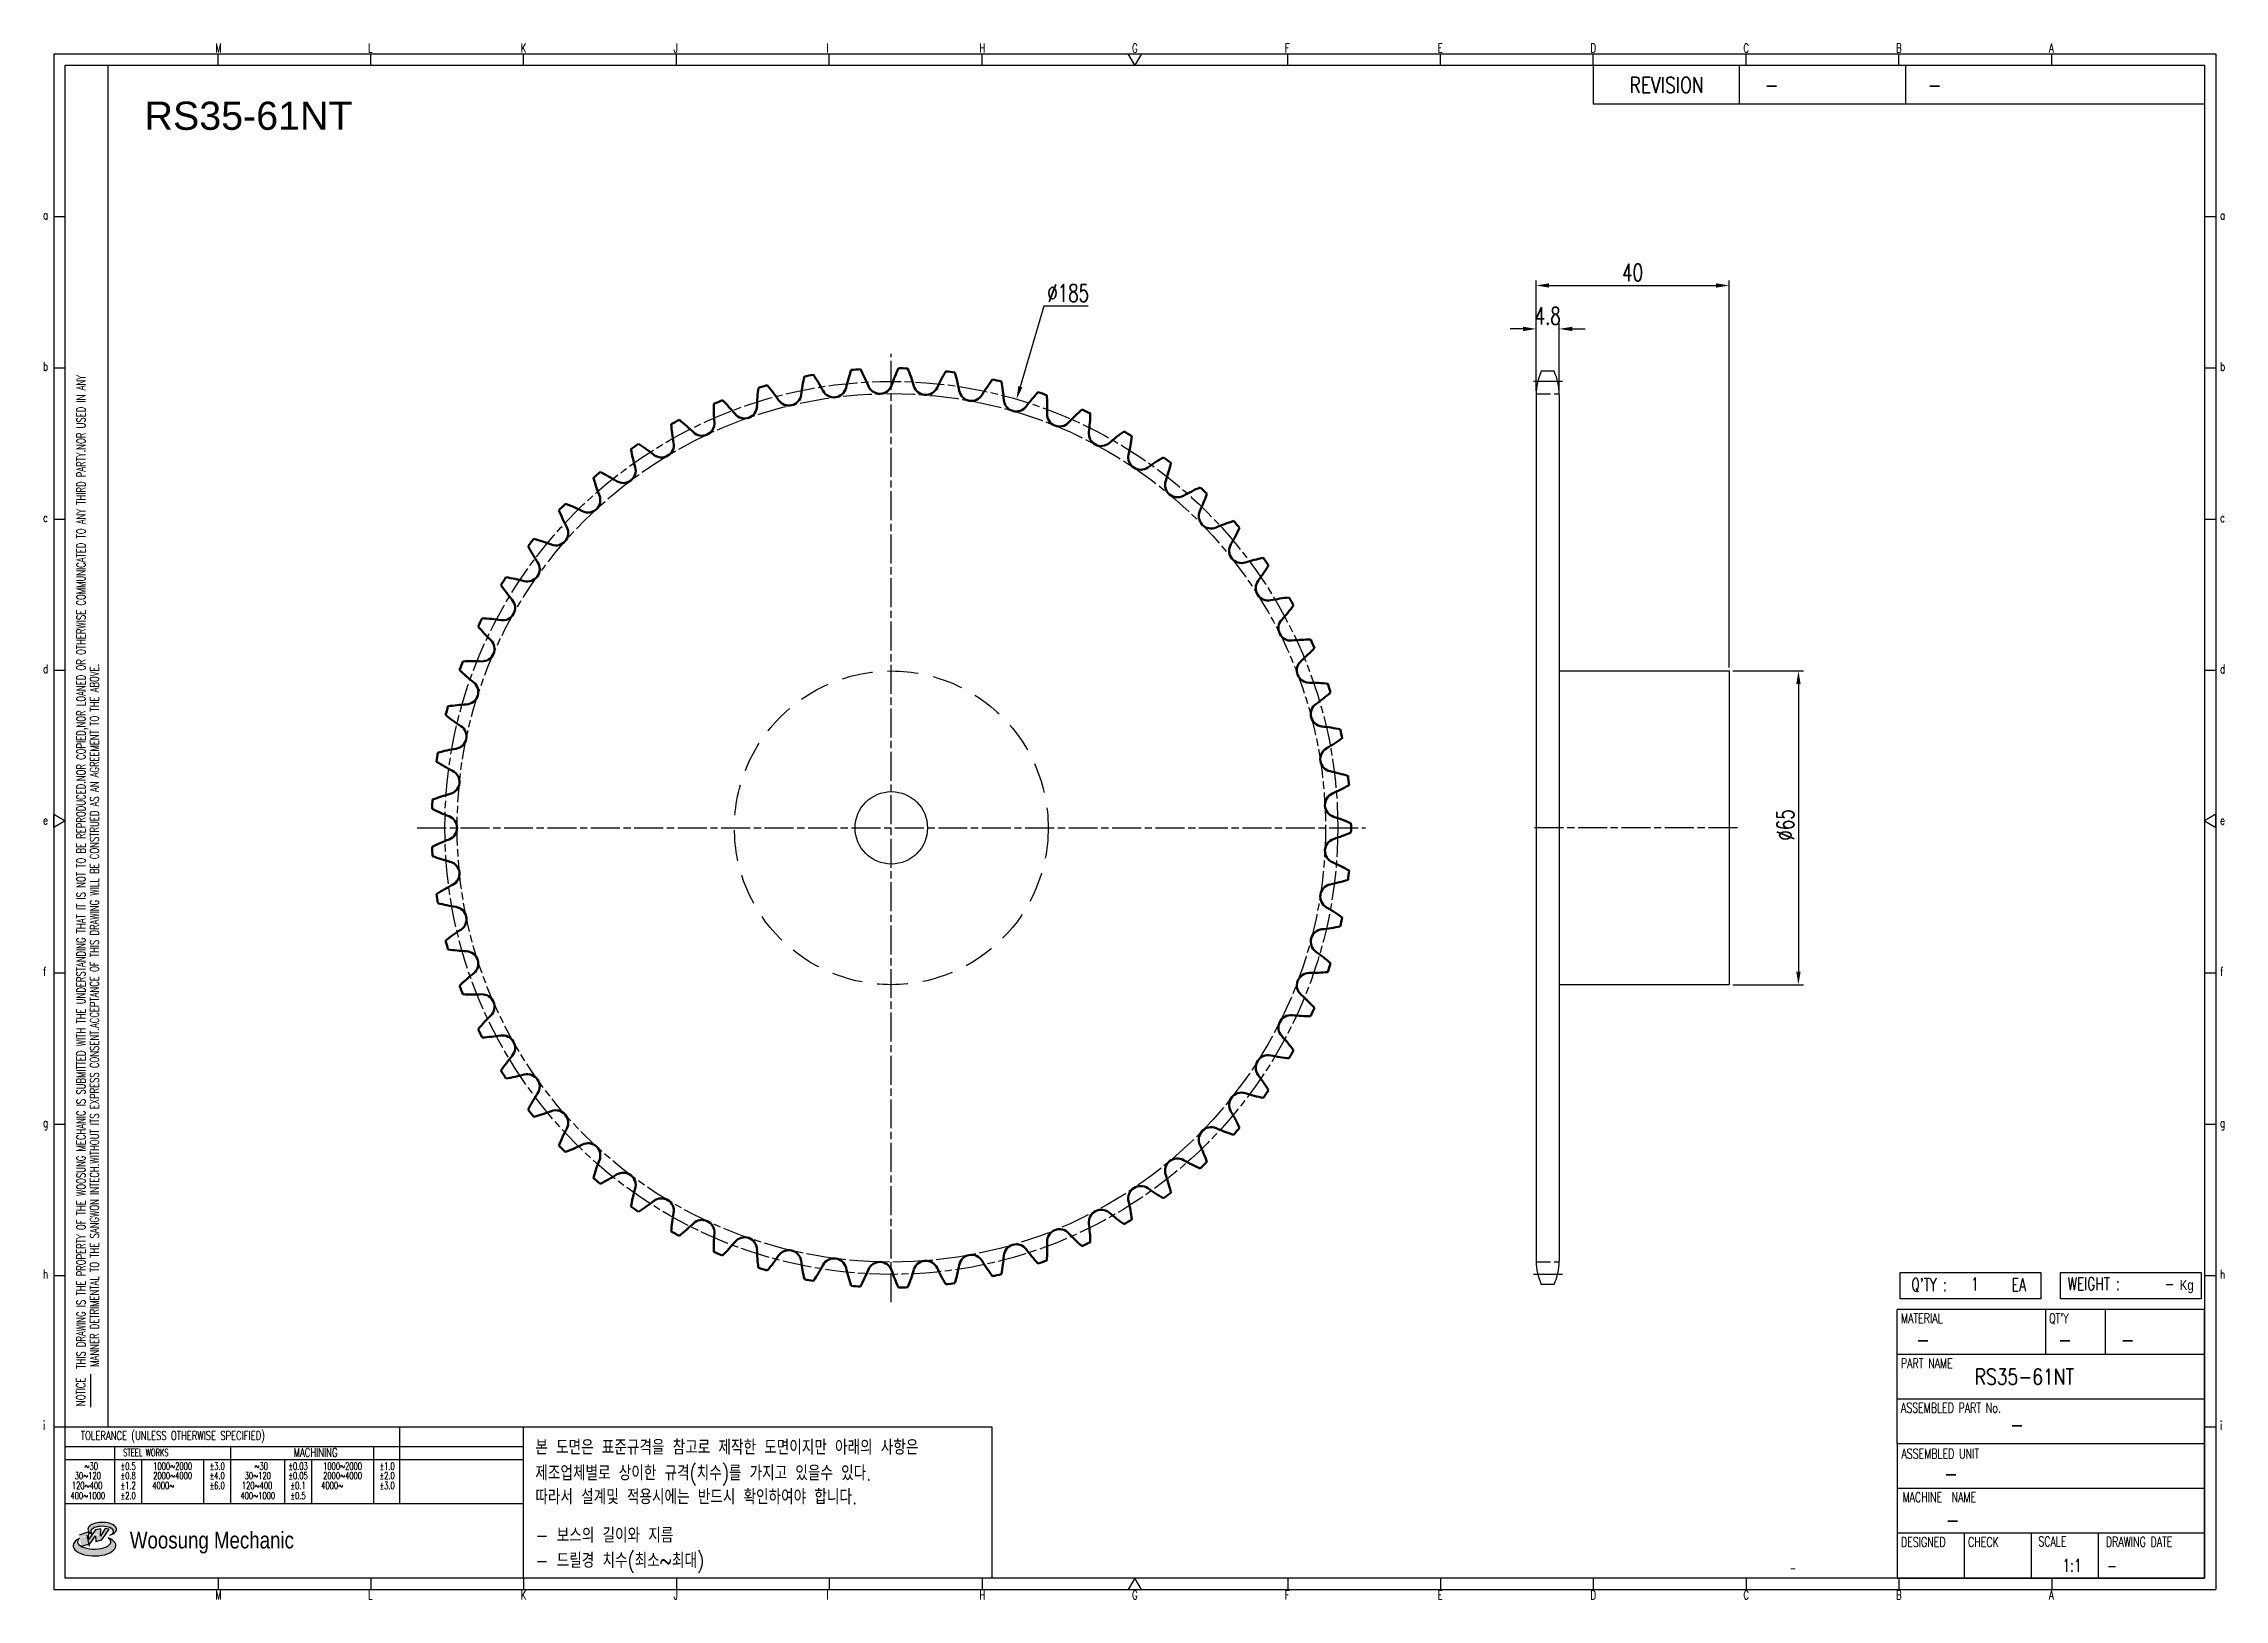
# Model space of a CAD drawing. Header units: millimetres. Extents: x -44812 to -44360, y 1096 to 1418.
import ezdxf
from ezdxf.enums import TextEntityAlignment as Align

# ---------------------------------------------------------------- set-up
doc = ezdxf.new("R2010")
doc.units = ezdxf.units.MM
for name, pattern in [('AM_ISO02W050', [7.5, 6, -1.5]), ('AM_ISO02W050x2', [3.75, 3, -0.75]), ('AM_ISO08W050', [18, 12, -1.5, 3, -1.5]), ('AM_ISO08W050x2', [9, 6, -0.75, 1.5, -0.75]), ('HIDDEN', [9.525, 6.35, -3.175])]:
    doc.linetypes.add(name, pattern=pattern)
for name, color, linetype, lineweight in [('AM_0N', 7, 'Continuous', 50), ('AM_3N', 6, 'AM_ISO02W050', 25), ('AM_7', 4, 'AM_ISO08W050', 25), ('AM_7N', 4, 'AM_ISO08W050', 25)]:
    doc.layers.add(name, color=color, linetype=linetype, lineweight=lineweight)
for name, color, linetype in [('HL', 2, 'HIDDEN'), ('S-DIM', 7, 'Continuous'), ('TITLE', 7, 'Continuous'), ('도면레이아웃', 7, 'Continuous')]:
    doc.layers.add(name, color=color, linetype=linetype)
doc.styles.add('HAN', font='ROMANS.shx', dxfattribs={"width": 0.7, "bigfont": 'whgtxt.shx'})
doc.styles.add('HKD_ST2', font='romans.shx', dxfattribs={"width": 0.7, "height": 4, "bigfont": '@extfont2.shx'})
doc.styles.add('HSG', font='SIMPLEX.shx', dxfattribs={"width": 0.7, "bigfont": 'HSG.shx'})
doc.styles.add('ROMANS', font='romans.shx', dxfattribs={"width": 0.7, "bigfont": 'whgtxt.shx'})
doc.styles.add('SLDTEXTSTYLE4', font='arial.ttf', dxfattribs={"width": 0.8})
doc.styles.get("Standard").update_dxf_attribs({"font": 'arial.ttf'})
doc.dimstyles.new('APP6', dxfattribs={"dimscale": 1.5, "dimtxt": 2.4, "dimasz": 1.8, "dimexe": 0.7, "dimexo": 0.5, "dimgap": 0.6, "dimtad": 1, "dimtoh": 1, "dimdec": 1, "dimrnd": 0.01, "dimzin": 9, "dimdsep": 46, "dimtxsty": 'HSG', "dimcen": 0, "dimclrd": 1, "dimclre": 1, "dimclrt": 256, "dimazin": 2, "dimtp": 1, "dimtm": 1, "dimtfac": 0.5, "dimtdec": 1, "dimtofl": 0, "dimtmove": 0, "dimatfit": 3, "dimfxl": 0, "dimtvp": 1, "dimtolj": 2, "dimlwd": -1, "dimlwe": -1, "dimarcsym": 0})

# ---------------------------------------------------------------- blocks, each defined once
blk = doc.blocks.new('SUYWSHJH')
at = {"layer": '도면레이아웃'}
h = blk.add_hatch(color=10, dxfattribs=at)
h.paths.add_polyline_path([(1.544, 35.177), (1.554, 34.966), (1.779, 35.034), (2.054, 35.422), (1.908, 35.446), (1.728, 35.167), (1.741, 35.439), (1.547, 35.405), (1.292, 35.041), (1.295, 35.33), (0.943, 35.208), (1.03, 34.8), (1.336, 34.885)])
edge = h.paths.add_edge_path()
edge.add_ellipse((1.795, 35.421), major_axis=(-0.53, 0), ratio=0.487785, start_angle=122.36065, end_angle=403.39574)
edge.add_line((1.411, 35.244), (1.419, 35.261))
edge.add_ellipse((1.798, 35.344), major_axis=(-0.423, 0), ratio=0.444396, start_angle=131.58977, end_angle=386.19408, ccw=False)
edge = h.paths.add_edge_path()
edge.add_ellipse((1.512, 34.815), major_axis=(-0.793, 0), ratio=0.480113, start_angle=314.67633, end_angle=590.85213)
edge.add_ellipse((1.501, 34.958), major_axis=(-0.62, 0), ratio=0.43311, start_angle=331.7024, end_angle=574.42495, ccw=False)
for p, q in [((0, 90.118), (80.15, 90.118)), ((0, 90.118), (0, 33.191)), ((6.089, 89.693), (6.089, 90.118)), ((11.753, 89.693), (11.753, 90.118)), ((17.418, 89.693), (17.418, 90.118)), ((23.082, 89.693), (23.082, 90.118)), ((28.746, 89.693), (28.746, 90.118)), ((34.411, 89.693), (34.411, 90.118)), ((45.739, 89.693), (45.739, 90.118)), ((51.404, 89.693), (51.404, 90.118)), ((57.068, 89.693), (57.068, 90.118)), ((62.732, 89.693), (62.732, 90.118)), ((68.397, 89.693), (68.397, 90.118)), ((74.061, 89.693), (74.061, 90.118)), ((80.15, 90.118), (80.15, 33.191)), ((0, 84.085), (0.425, 84.085)), ((79.725, 84.085), (80.15, 84.085)), ((0, 78.478), (0.425, 78.478)), ((79.725, 78.478), (80.15, 78.478)), ((0, 72.87), (0.425, 72.87)), ((79.725, 72.87), (80.15, 72.87)), ((0, 67.262), (0.425, 67.262)), ((79.725, 67.262), (80.15, 67.262)), ((0, 56.047), (0.425, 56.047)), ((79.725, 56.047), (80.15, 56.047)), ((0, 50.439), (0.425, 50.439)), ((79.725, 50.439), (80.15, 50.439)), ((0, 44.832), (0.425, 44.832)), ((79.725, 44.832), (80.15, 44.832)), ((1.377, 39.947), (1.377, 41.174)), ((0, 39.224), (0.425, 39.224)), ((79.725, 39.224), (80.15, 39.224)), ((0, 33.191), (80.15, 33.191)), ((6.089, 33.616), (6.089, 33.191)), ((11.753, 33.616), (11.753, 33.191)), ((17.418, 33.616), (17.418, 33.191)), ((23.082, 33.616), (23.082, 33.191)), ((28.746, 33.616), (28.746, 33.191)), ((34.411, 33.616), (34.411, 33.191)), ((45.739, 33.616), (45.739, 33.191)), ((51.404, 33.616), (51.404, 33.191)), ((57.068, 33.616), (57.068, 33.191)), ((62.732, 33.616), (62.732, 33.191)), ((68.397, 33.616), (68.397, 33.191)), ((74.061, 33.616), (74.061, 33.191))]:
    blk.add_line(p, q)
at = {"color": 2}
for p, q in [((2.017, 39.224), (2.017, 89.693)), ((0.425, 39.224), (17.418, 39.224)), ((12.816, 39.224), (12.816, 36.382)), ((17.418, 33.616), (17.418, 39.224)), ((0.425, 38.487), (17.418, 38.487)), ((0.425, 38.012), (17.418, 38.012)), ((2.257, 38.487), (2.257, 36.382)), ((3.257, 38.012), (3.257, 36.382)), ((5.557, 38.012), (5.557, 36.382)), ((6.557, 38.5), (6.557, 36.382)), ((8.557, 38.012), (8.557, 36.382)), ((9.557, 38.026), (9.557, 36.382)), ((11.857, 38.487), (11.857, 36.382)), ((0.425, 36.382), (17.418, 36.382))]:
    blk.add_line(p, q, dxfattribs=at)
at = {"color": 6, "ltscale": 0.5}
for p, q in [((57.068, 89.693), (57.068, 88.246)), ((62.47, 89.693), (62.47, 88.246)), ((68.635, 89.693), (68.635, 88.246)), ((79.725, 88.246), (57.068, 88.246)), ((68.336, 38.59), (68.336, 43.563)), ((79.725, 43.563), (68.336, 43.563)), ((73.827, 43.563), (73.827, 41.905)), ((76.037, 43.563), (76.037, 41.905)), ((79.725, 38.59), (79.725, 43.563)), ((79.725, 41.905), (68.336, 41.905)), ((79.725, 40.248), (68.336, 40.248)), ((68.336, 38.59), (68.336, 33.616)), ((79.725, 38.59), (68.336, 38.59)), ((79.725, 33.616), (79.725, 38.59)), ((79.725, 36.932), (68.336, 36.932)), ((79.725, 35.274), (68.336, 35.274)), ((70.822, 33.616), (70.822, 35.274)), ((73.309, 33.616), (73.309, 35.274)), ((75.796, 33.616), (75.796, 35.274)), ((68.336, 33.616), (79.725, 33.616))]:
    blk.add_line(p, q, dxfattribs=at)
for points in [[(40.075, 89.693), (39.83, 90.118), (40.32, 90.118)], [(0.425, 89.693), (79.725, 89.693), (79.725, 33.616), (0.425, 33.616)], [(0.425, 61.679), (0, 61.433), (0, 61.924)], [(79.725, 61.679), (80.15, 61.433), (80.15, 61.924)], [(40.075, 33.616), (39.83, 33.191), (40.32, 33.191)]]:
    blk.add_lwpolyline(points, close=True)
at = {"layer": 'TITLE', "color": 20}
for p, q in [((68.449, 43.961), (68.449, 44.936)), ((68.449, 44.936), (73.654, 44.936)), ((73.654, 44.936), (73.654, 43.961)), ((74.39, 43.961), (74.39, 44.936)), ((74.39, 44.936), (79.595, 44.936)), ((79.595, 44.936), (79.595, 43.961)), ((73.654, 43.961), (68.449, 43.961)), ((79.595, 43.961), (74.39, 43.961))]:
    blk.add_line(p, q, dxfattribs=at)
at = {"layer": '도면레이아웃'}
for p, q in [((1.295, 35.33), (0.943, 35.208)), ((1.03, 34.8), (1.336, 34.885)), ((1.224, 35.208), (1.311, 34.8)), ((1.224, 35.208), (1.224, 35.208)), ((1.547, 35.405), (1.292, 35.041)), ((1.292, 35.041), (1.295, 35.33)), ((1.336, 34.885), (1.544, 35.177)), ((1.419, 35.261), (1.411, 35.244)), ((1.544, 35.177), (1.554, 34.966)), ((1.741, 35.439), (1.547, 35.405)), ((1.554, 34.966), (1.779, 35.034)), ((1.908, 35.446), (1.728, 35.167)), ((1.728, 35.167), (1.741, 35.439)), ((1.779, 35.034), (2.054, 35.422)), ((2.054, 35.422), (1.908, 35.446))]:
    blk.add_line(p, q, dxfattribs=at)
for centre, major_axis, ratio, start_param, end_param in [((1.795, 35.421), (-0.53, 0), 0.487785, 2.135596, 7.040584), ((1.512, 34.815), (-0.793, 0), 0.480113, 5.492138, 10.312315), ((1.501, 34.958), (-0.62, 0), 0.43311, 5.789299, 10.025607), ((1.798, 35.344), (-0.423, 0), 0.444396, 2.296675, 6.740358)]:
    blk.add_ellipse(centre, major_axis=major_axis, ratio=ratio, start_param=start_param, end_param=end_param, dxfattribs=at)
at = {"color": 4, "style": 'HKD_ST2', "width": 0.7}
for s, p in [('M', (5.988, 90.164)), ('L', (11.652, 90.164)), ('K', (17.316, 90.164)), ('J', (22.981, 90.164)), ('I', (28.645, 90.164)), ('H', (34.309, 90.164)), ('G', (39.974, 90.164)), ('F', (45.638, 90.164)), ('E', (51.302, 90.164)), ('D', (56.967, 90.164)), ('C', (62.631, 90.164)), ('B', (68.295, 90.164)), ('A', (73.96, 90.164)), ('a', (-0.395, 83.976)), ('a', (80.305, 83.97)), ('b', (-0.395, 78.368)), ('b', (80.305, 78.362)), ('c', (-0.395, 72.76)), ('c', (80.305, 72.754)), ('d', (-0.395, 67.153)), ('d', (80.305, 67.147)), ('e', (-0.395, 61.545)), ('e', (80.305, 61.539)), ('f', (-0.395, 55.937)), ('f', (80.305, 55.931)), ('g', (-0.395, 50.33)), ('g', (80.305, 50.324)), ('h', (-0.395, 44.722)), ('h', (80.305, 44.716)), ('i', (-0.395, 39.114)), ('i', (80.305, 39.108)), ('M', (5.988, 32.824)), ('L', (11.652, 32.824)), ('K', (17.316, 32.824)), ('J', (22.981, 32.824)), ('I', (28.645, 32.824)), ('H', (34.309, 32.824)), ('G', (39.974, 32.824)), ('F', (45.638, 32.824)), ('E', (51.302, 32.824)), ('D', (56.967, 32.824)), ('C', (62.631, 32.824)), ('B', (68.295, 32.824)), ('A', (73.96, 32.824))]:
    blk.add_text(s, height=0.326, dxfattribs=at).set_placement(p)
for s, height, style, width, p in [('REVISION', 0.5806, 'HAN', 0.8, (58.415, 88.664)), ('-', 0.581, 'HAN', 0.8, (63.426, 88.664)), ('-', 0.581, 'HAN', 0.8, (69.468, 88.664)), ("Q'TY : ", 0.4746, 'HKD_ST2', 0.7, (68.857, 44.253)), ('1', 0.475, 'HKD_ST2', 0.7, (71.071, 44.275)), ('EA', 0.4746, 'HKD_ST2', 0.7, (72.578, 44.253)), ('WEIGHT : ', 0.4746, 'HKD_ST2', 0.7, (74.65, 44.286)), ('-', 0.581, 'HAN', 0.8, (69.029, 42.157)), ('-', 0.581, 'HAN', 0.8, (74.289, 42.157)), ('-', 0.581, 'HAN', 0.8, (76.623, 42.157)), ('-', 0.581, 'HAN', 0.8, (72.515, 39.013)), ('-', 0.581, 'HAN', 0.8, (70.067, 37.189)), ('-', 0.581, 'HAN', 0.8, (70.126, 35.48)), ('1:1', 0.4746, 'HKD_ST2', 0.7, (74.458, 33.848)), ('-', 0.475, 'HKD_ST2', 0.7, (76.112, 33.837))]:
    blk.add_text(s, height=height, dxfattribs=dict(style=style, width=width)).set_placement(p)
at = {"color": 1, "style": 'HKD_ST2', "width": 0.7}
for s, p in [(' THIS DRAWING IS THE PROPERTY OF THE WOOSUNG MECHANIC IS SUBMITTED WITH THE UNDERSTANDING THAT IT IS NOT TO BE REPRODUCED.NOR COPIED,NOR LOANED OR OTHERWISE COMMUNICATED TO ANY THIRD PARTY.NOR USED IN ANY', (1.173, 41.217)), ('MANNER DETRIMENTAL TO THE SANGWON INTECH.WITHOUT ITS EXPRESS CONSENT.ACCEPTANCE OF THIS DRAWING WILL BE CONSTRUED AS AN AGREEMENT TO THE ABOVE.', (1.672, 41.447))]:
    blk.add_text(s, height=0.326266, rotation=90, dxfattribs=at).set_placement(p)
at = {"style": 'HKD_ST2', "width": 0.7}
blk.add_text('-', height=0.475, dxfattribs=at).set_placement((78.613, 44.286), align=Align.RIGHT)
at = {"color": 4, "style": 'HKD_ST2', "width": 0.7}
for s, height, p in [('MATERIAL', 0.3651, (68.474, 43.425)), ("QT'Y", 0.3651, (73.965, 43.425)), ('PART NAME', 0.3651, (68.474, 41.756)), ('ASSEMBLED PART No.', 0.36511, (68.474, 40.109)), ('ASSEMBLED UNIT', 0.36511, (68.49, 38.408)), ('MACHINE  NAME', 0.36511, (68.532, 36.794)), ('DESIGNED', 0.3651, (68.474, 35.136)), ('CHECK', 0.3651, (70.961, 35.136)), ('SCALE', 0.3651, (73.566, 35.153)), ('DRAWING DATE', 0.36511, (76.071, 35.141))]:
    blk.add_text(s, height=height, dxfattribs=at).set_placement(p, align=Align.TOP_LEFT)
at = {"style": 'HKD_ST2', "width": 0.7}
blk.add_text('NOTICE', height=0.3263, rotation=90, dxfattribs=at).set_placement((1.163, 39.988))
for s, height, style, width, p in [('TOLERANCE (UNLESS OTHERWISE SPECIFIED)', 0.32627, 'HKD_ST2', 0.7, (4.417, 38.896)), ('-', 0.326, 'ROMANS', 0.65, (64.469, 33.975))]:
    blk.add_text(s, height=height, dxfattribs=dict(style=style, width=width)).set_placement(p, align=Align.MIDDLE_CENTER)
at = {"color": 4, "style": 'HKD_ST2', "width": 0.7}
for s, height, p in [('STEEL WORKS', 0.26101, (3.416, 38.268)), ('MACHINING', 0.3263, (9.707, 38.27)), ('%%P0.5', 0.261, (2.757, 37.762)), ('%%P0.8', 0.261, (2.757, 37.411)), ('%%P3.0', 0.261, (6.057, 37.762)), ('%%P4.0', 0.261, (6.057, 37.411)), ('%%P0.03', 0.261, (9.057, 37.762)), ('%%P0.05', 0.261, (9.057, 37.411)), ('%%P1.0', 0.261, (12.357, 37.762)), ('%%P2.0', 0.261, (12.357, 37.411)), ('%%P1.2', 0.261, (2.757, 37.045)), ('%%P2.0', 0.261, (2.757, 36.67)), ('%%P6.0', 0.261, (6.057, 37.045)), ('%%P0.1', 0.261, (9.057, 37.045)), ('%%P0.5', 0.261, (9.057, 36.67)), ('%%P3.0', 0.261, (12.357, 37.045))]:
    blk.add_text(s, height=height, dxfattribs=at).set_placement(p, align=Align.MIDDLE)
for s, height, p in [('30%%126120', 0.261, (1.263, 37.411)), ('%%12630', 0.261, (1.389, 37.762)), ('2000%%1264000', 0.26101, (4.407, 37.411)), ('1000%%1262000', 0.26101, (4.407, 37.762)), ('30%%126120', 0.261, (7.563, 37.411)), ('%%12630', 0.261, (7.689, 37.762)), ('2000%%1264000', 0.26101, (10.707, 37.411)), ('1000%%1262000', 0.26101, (10.707, 37.762)), ('400%%1261000', 0.26101, (1.263, 36.67)), ('120%%126400', 0.26101, (1.237, 37.045)), ('4000%%126', 0.261, (4.061, 37.045)), ('400%%1261000', 0.26101, (7.563, 36.67)), ('120%%126400', 0.26101, (7.537, 37.045)), ('4000%%126', 0.261, (10.321, 37.045))]:
    blk.add_text(s, height=height, dxfattribs=at).set_placement(p, align=Align.MIDDLE_CENTER)
at = {"color": 1, "style": 'SLDTEXTSTYLE4', "width": 0.8}
blk.add_text('Woosung Mechanic', height=0.61957, dxfattribs=at).set_placement((2.822, 34.711))
at = {"layer": 'TITLE', "width": 0.8}
blk.add_text('Kg', height=0.3789, dxfattribs=at).set_placement((78.807, 44.286))
blk = doc.blocks.new('*D716')
at = {"layer": 'Defpoints', "color": 0, "transparency": 16777216}
for p in [(-44498.07, 1358.74), (-44502.87, 1345.15), (-44498.07, 1345.15)]:
    blk.add_point(p, dxfattribs=at)
at = {"layer": 'S-DIM', "color": 1, "transparency": 16777216}
for p, q in [((-44505.57, 1358.74), (-44508.27, 1358.74)), ((-44502.87, 1345.9), (-44502.87, 1359.79)), ((-44498.07, 1345.9), (-44498.07, 1359.79)), ((-44495.37, 1358.74), (-44492.67, 1358.74))]:
    blk.add_line(p, q, dxfattribs=at)
for points in [[(-44505.57, 1359.19), (-44505.57, 1358.29), (-44502.87, 1358.74)], [(-44495.37, 1359.19), (-44495.37, 1358.29), (-44498.07, 1358.74)]]:
    blk.add_solid(points, dxfattribs=at)
at = {"layer": 'S-DIM', "transparency": 16777216, "insert": (-44500.47, 1361.44), "char_height": 3.6, "attachment_point": 5, "style": 'HSG'}
blk.add_mtext('\\A2;4.8', dxfattribs=at)
blk = doc.blocks.new('*D717')
at = {"layer": 'Defpoints', "color": 0, "transparency": 16777216}
for p in [(-44462.87, 1367.74), (-44502.87, 1345.15), (-44462.87, 1287.86)]:
    blk.add_point(p, dxfattribs=at)
at = {"layer": 'S-DIM', "color": 1, "transparency": 16777216}
for p, q in [((-44502.87, 1345.9), (-44502.87, 1368.79)), ((-44500.17, 1367.74), (-44465.57, 1367.74)), ((-44462.87, 1288.61), (-44462.87, 1368.79))]:
    blk.add_line(p, q, dxfattribs=at)
for points in [[(-44500.17, 1368.19), (-44500.17, 1367.29), (-44502.87, 1367.74)], [(-44465.57, 1368.19), (-44465.57, 1367.29), (-44462.87, 1367.74)]]:
    blk.add_solid(points, dxfattribs=at)
at = {"layer": 'S-DIM', "transparency": 16777216, "insert": (-44482.87, 1370.44), "char_height": 3.6, "attachment_point": 5, "style": 'HSG'}
blk.add_mtext('\\A2;40', dxfattribs=at)
blk = doc.blocks.new('*D718')
at = {"layer": 'Defpoints', "color": 0, "transparency": 16777216}
for p in [(-44462.87, 1287.86), (-44462.87, 1222.86), (-44448.51, 1222.86)]:
    blk.add_point(p, dxfattribs=at)
at = {"layer": 'S-DIM', "color": 1, "transparency": 16777216}
for p, q in [((-44462.12, 1287.86), (-44447.46, 1287.86)), ((-44448.51, 1285.16), (-44448.51, 1225.56)), ((-44462.12, 1222.86), (-44447.46, 1222.86))]:
    blk.add_line(p, q, dxfattribs=at)
for points in [[(-44448.96, 1285.16), (-44448.06, 1285.16), (-44448.51, 1287.86)], [(-44448.96, 1225.56), (-44448.06, 1225.56), (-44448.51, 1222.86)]]:
    blk.add_solid(points, dxfattribs=at)
at = {"layer": 'S-DIM', "transparency": 16777216, "insert": (-44451.21, 1255.96), "char_height": 3.6, "attachment_point": 5, "rotation": 90, "style": 'HSG'}
blk.add_mtext('\\A2;%%c65', dxfattribs=at)
blk = doc.blocks.new('*D719')
at = {"layer": 'Defpoints', "color": 0, "transparency": 16777216}
for p in [(-44610.51, 1344.16), (-44662.43, 1166.56)]:
    blk.add_point(p, dxfattribs=at)
at = {"layer": 'S-DIM', "color": 1, "transparency": 16777216}
for p, q in [((-44604.86, 1363.46), (-44609.75, 1346.75)), ((-44595.68, 1363.46), (-44604.86, 1363.46))]:
    blk.add_line(p, q, dxfattribs=at)
blk.add_solid([(-44610.18, 1346.87), (-44609.32, 1346.62), (-44610.51, 1344.16)], dxfattribs=at)
at = {"layer": 'S-DIM', "transparency": 16777216, "insert": (-44599.82, 1366.16), "char_height": 3.6, "attachment_point": 5, "style": 'HSG'}
blk.add_mtext('\\A2;∅185', dxfattribs=at)

msp = doc.modelspace()

# ---------------------------------------------------------------- linework, layer by layer
for p, q in [((-44499.14, 1349.95), (-44501.8, 1349.95)), ((-44502.87, 1345.15), (-44502.87, 1165.57)), ((-44498.07, 1345.15), (-44498.07, 1165.57)), ((-44499.14, 1160.77), (-44501.8, 1160.77))]:
    msp.add_line(p, q)
msp.add_lwpolyline([(-44498.07, 1287.86), (-44462.87, 1287.86), (-44462.87, 1222.86), (-44498.07, 1222.86)])
at = {"color": 4}
msp.add_lwpolyline([(-44712.66, 1131.28), (-44615.62, 1131.28), (-44615.62, 1099.93), (-44712.66, 1099.93)], close=True, dxfattribs=at)
msp.add_circle((-44636.47, 1255.36), 7.5)
for centre, start, end in [((-44491.57, 1345.15), 154.8633, 180), ((-44509.37, 1345.15), 0, 25.1367), ((-44491.57, 1165.57), 180, 205.1367), ((-44509.37, 1165.57), 334.8633, 0)]:
    msp.add_arc(centre, 11.3, start, end)
at = {"layer": 'AM_0N'}
for centre, radius, start, end in [((-44636.47, 1255.36), 95.25, 105.6527, 106.8064), ((-44691.68, 1322.5), 38.4, 34.0164, 39.7765), ((-44617.1, 1340.11), 38.4, 166.7809, 172.541), ((-44636.47, 1255.36), 95.25, 99.751, 100.9047), ((-44684.49, 1327.83), 38.4, 28.1148, 33.8749), ((-44608.49, 1337.66), 38.4, 160.8792, 166.6393), ((-44636.47, 1255.36), 95.25, 93.8494, 95.0031), ((-44676.78, 1332.38), 38.4, 22.2131, 27.9732), ((-44638.85, 1347.87), 2.57, 202.2131, 340.7377), ((-44600.17, 1334.35), 38.4, 154.9776, 160.7377), ((-44636.47, 1255.36), 95.25, 87.9477, 89.1014), ((-44668.65, 1336.12), 38.4, 16.3115, 22.0716), ((-44629.33, 1347.62), 2.57, 196.3115, 334.8361), ((-44592.24, 1330.2), 38.4, 149.0759, 154.8361), ((-44636.47, 1255.36), 95.25, 82.0461, 83.1998), ((-44660.17, 1339), 38.4, 10.4098, 16.17), ((-44584.78, 1325.26), 38.4, 143.1743, 148.9344), ((-44636.47, 1255.36), 95.25, 76.1445, 77.2982), ((-44651.45, 1340.99), 38.4, 4.5082, 10.2683), ((-44634.84, 1342.28), 38.4, 178.5841, 184.3443), ((-44636.47, 1255.36), 95.25, 111.5543, 112.708), ((-44698.29, 1316.47), 38.4, 39.918, 45.6782), ((-44666.87, 1342.76), 2.57, 219.918, 358.4426), ((-44625.92, 1341.65), 38.4, 172.6825, 178.4426), ((-44657.72, 1345.42), 2.57, 214.0164, 352.541), ((-44648.35, 1347.13), 2.57, 208.1148, 346.6393), ((-44619.88, 1346.4), 2.57, 190.4098, 328.9344), ((-44610.6, 1344.21), 2.57, 184.5082, 323.0328), ((-44577.87, 1319.57), 38.4, 137.2727, 143.0328), ((-44636.47, 1255.36), 95.25, 70.2428, 71.3965), ((-44642.56, 1342.08), 38.4, 358.6066, 4.3667), ((-44636.47, 1255.36), 95.25, 117.4559, 118.6096), ((-44643.79, 1341.98), 38.4, 184.4858, 190.2459), ((-44704.25, 1309.79), 38.4, 45.8197, 51.5798), ((-44675.7, 1339.17), 2.57, 225.8197, 4.3443), ((-44601.61, 1341.08), 2.57, 178.6066, 317.1311), ((-44571.58, 1313.21), 38.4, 131.371, 137.1311), ((-44636.47, 1255.36), 95.25, 64.3412, 65.4949), ((-44633.62, 1342.24), 38.4, 352.7049, 358.4651), ((-44636.47, 1255.36), 95.25, 123.3576, 124.5113), ((-44652.66, 1340.77), 38.4, 190.3874, 196.1475), ((-44709.49, 1302.53), 38.4, 51.7213, 57.4814), ((-44684.11, 1334.69), 2.57, 231.7213, 10.2459), ((-44592.98, 1337.04), 2.57, 172.7049, 311.2295), ((-44565.97, 1306.23), 38.4, 125.4694, 131.2295), ((-44636.47, 1255.36), 95.25, 58.4395, 59.5932), ((-44624.7, 1341.49), 38.4, 346.8033, 352.5634), ((-44636.47, 1255.36), 95.25, 129.2592, 130.4129), ((-44713.95, 1294.77), 38.4, 57.623, 63.3831), ((-44692.01, 1329.38), 2.57, 237.623, 16.1475), ((-44584.81, 1332.14), 2.57, 166.8033, 305.3279), ((-44561.12, 1298.71), 38.4, 119.5677, 125.3279), ((-44636.47, 1255.36), 95.25, 52.5379, 53.6916), ((-44615.9, 1339.82), 38.4, 340.9016, 346.6618), ((-44699.33, 1323.27), 2.57, 243.5246, 22.0492), ((-44661.35, 1338.65), 38.4, 196.289, 202.0492), ((-44577.19, 1326.42), 2.57, 160.9016, 299.4262), ((-44557.06, 1290.73), 38.4, 113.6661, 119.4262), ((-44607.33, 1337.26), 38.4, 335, 340.7601), ((-44636.47, 1255.36), 95.25, 46.6363, 47.79), ((-44636.47, 1255.36), 95.25, 135.1609, 136.3146), ((-44669.79, 1335.65), 38.4, 202.1907, 207.9508), ((-44717.59, 1286.6), 38.4, 63.5246, 69.2847), ((-44570.2, 1319.95), 2.57, 155, 293.5246), ((-44636.47, 1255.36), 95.25, 141.0625, 142.2162), ((-44720.37, 1278.09), 38.4, 69.4262, 75.1864), ((-44705.98, 1316.45), 2.57, 249.4262, 27.9508), ((-44553.84, 1282.38), 38.4, 107.7645, 113.5246), ((-44599.06, 1333.83), 38.4, 329.0984, 334.8585), ((-44636.47, 1255.36), 95.25, 40.7346, 41.8883), ((-44677.87, 1331.8), 38.4, 208.0923, 213.8525), ((-44563.91, 1312.79), 2.57, 149.0984, 287.623), ((-44551.5, 1273.74), 38.4, 101.8628, 107.623), ((-44636.47, 1255.36), 95.25, 34.833, 35.9867), ((-44636.47, 1255.36), 95.25, 146.9641, 148.1178), ((-44722.27, 1269.34), 38.4, 75.3279, 81.088), ((-44711.89, 1308.98), 2.57, 255.3279, 33.8525), ((-44558.39, 1305.02), 2.57, 143.1967, 281.7213), ((-44591.19, 1329.57), 38.4, 323.1967, 328.9569), ((-44717, 1300.94), 2.57, 261.2295, 39.7541), ((-44685.51, 1327.14), 38.4, 213.994, 219.7541), ((-44550.06, 1264.91), 38.4, 95.9612, 101.7213), ((-44583.8, 1324.52), 38.4, 317.2951, 323.0552), ((-44636.47, 1255.36), 95.25, 28.9313, 30.085), ((-44636.47, 1255.36), 95.25, 152.8658, 154.0195), ((-44692.63, 1321.72), 38.4, 219.8956, 225.6557), ((-44723.25, 1260.45), 38.4, 81.2295, 86.9896), ((-44553.69, 1296.73), 2.57, 137.2951, 275.8197), ((-44721.26, 1292.42), 2.57, 267.1311, 45.6557), ((-44549.54, 1255.97), 38.4, 90.0595, 95.8197), ((-44576.97, 1318.74), 38.4, 311.3934, 317.1536), ((-44636.47, 1255.36), 95.25, 23.0297, 24.1834), ((-44636.47, 1255.36), 95.25, 158.7674, 159.9211), ((-44699.15, 1315.59), 38.4, 225.7972, 231.5574), ((-44723.31, 1251.5), 38.4, 87.1311, 92.8913), ((-44549.88, 1288), 2.57, 131.3934, 269.918), ((-44724.62, 1283.5), 2.57, 273.0328, 51.5574), ((-44549.94, 1247.03), 38.4, 84.1579, 89.918), ((-44570.77, 1312.28), 38.4, 305.4918, 311.2519), ((-44636.47, 1255.36), 95.25, 17.1281, 18.2818), ((-44636.47, 1255.36), 95.25, 164.6691, 165.8228), ((-44722.46, 1242.59), 38.4, 93.0328, 98.7929), ((-44546.98, 1278.93), 2.57, 125.4918, 264.0164), ((-44705.01, 1308.83), 38.4, 231.6989, 237.459), ((-44727.05, 1274.29), 2.57, 278.9344, 57.459), ((-44551.25, 1238.18), 38.4, 78.2563, 84.0164), ((-44636.47, 1255.36), 95.25, 11.2264, 12.3801), ((-44636.47, 1255.36), 95.25, 170.5707, 171.7244), ((-44720.69, 1233.81), 38.4, 98.9344, 104.6946), ((-44545.03, 1269.6), 2.57, 119.5902, 258.1148), ((-44565.26, 1305.23), 38.4, 299.5902, 305.3503), ((-44710.15, 1301.49), 38.4, 237.6005, 243.3607), ((-44728.52, 1264.87), 2.57, 284.8361, 63.3607), ((-44553.47, 1229.51), 38.4, 72.3546, 78.1148), ((-44636.47, 1255.36), 95.25, 5.3248, 6.4785), ((-44636.47, 1255.36), 95.25, 176.4723, 177.626), ((-44718.03, 1225.27), 38.4, 104.8361, 110.5962), ((-44544.05, 1260.12), 2.57, 113.6885, 252.2131), ((-44560.51, 1297.64), 38.4, 293.6885, 299.4487), ((-44714.5, 1293.67), 38.4, 243.5022, 249.2623), ((-44729.01, 1255.36), 2.57, 290.7377, 69.2623), ((-44556.57, 1221.11), 38.4, 66.453, 72.2131), ((-44636.47, 1255.36), 95.25, 359.4232, 0.5768), ((-44714.5, 1217.04), 38.4, 110.7377, 116.4978), ((-44544.05, 1250.59), 2.57, 107.7869, 246.3115), ((-44556.57, 1289.61), 38.4, 287.7869, 293.547), ((-44636.47, 1255.36), 95.25, 182.374, 183.5277), ((-44718.03, 1285.45), 38.4, 249.4038, 255.1639), ((-44728.52, 1245.84), 2.57, 296.6393, 75.1639), ((-44560.51, 1213.08), 38.4, 60.5513, 66.3115), ((-44710.15, 1209.22), 38.4, 116.6393, 122.3995), ((-44545.03, 1241.12), 2.57, 101.8852, 240.4098), ((-44553.47, 1281.21), 38.4, 281.8852, 287.6454), ((-44636.47, 1255.36), 95.25, 353.5215, 354.6752), ((-44636.47, 1255.36), 95.25, 188.2756, 189.4293), ((-44720.69, 1276.9), 38.4, 255.3054, 261.0656), ((-44727.05, 1236.43), 2.57, 302.541, 81.0656), ((-44565.26, 1205.49), 38.4, 54.6497, 60.4098), ((-44705.01, 1201.89), 38.4, 122.541, 128.3011), ((-44546.98, 1231.79), 2.57, 95.9836, 234.5082), ((-44551.25, 1272.54), 38.4, 275.9836, 281.7437), ((-44636.47, 1255.36), 95.25, 347.6199, 348.7736), ((-44636.47, 1255.36), 95.25, 194.1772, 195.3309), ((-44722.46, 1268.13), 38.4, 261.2071, 266.9672), ((-44724.62, 1227.22), 2.57, 308.4426, 86.9672), ((-44570.77, 1198.43), 38.4, 48.7481, 54.5082), ((-44699.15, 1195.13), 38.4, 128.4426, 134.2028), ((-44549.88, 1222.72), 2.57, 90.082, 228.6066), ((-44549.94, 1263.69), 38.4, 270.082, 275.8421), ((-44636.47, 1255.36), 95.25, 341.7182, 342.8719), ((-44636.47, 1255.36), 95.25, 200.0789, 201.2326), ((-44723.31, 1259.22), 38.4, 267.1087, 272.8689), ((-44721.26, 1218.3), 2.57, 314.3443, 92.8689), ((-44576.97, 1191.98), 38.4, 42.8464, 48.6066), ((-44692.63, 1189), 38.4, 134.3443, 140.1044), ((-44553.69, 1213.98), 2.57, 84.1803, 222.7049), ((-44549.54, 1254.74), 38.4, 264.1803, 269.9405), ((-44636.47, 1255.36), 95.25, 335.8166, 336.9703), ((-44636.47, 1255.36), 95.25, 205.9805, 207.1342), ((-44723.25, 1250.27), 38.4, 273.0104, 278.7705), ((-44717, 1209.78), 2.57, 320.2459, 98.7705), ((-44583.8, 1186.2), 38.4, 36.9448, 42.7049), ((-44685.51, 1183.58), 38.4, 140.2459, 146.006), ((-44558.39, 1205.69), 2.57, 78.2787, 216.8033), ((-44550.06, 1245.81), 38.4, 258.2787, 264.0388), ((-44636.47, 1255.36), 95.25, 329.915, 331.0687), ((-44636.47, 1255.36), 95.25, 211.8822, 213.0359), ((-44722.27, 1241.37), 38.4, 278.912, 284.6721), ((-44711.89, 1201.74), 2.57, 326.1475, 104.6721), ((-44591.19, 1181.15), 38.4, 31.0431, 36.8033), ((-44677.87, 1178.92), 38.4, 146.1475, 151.9077), ((-44563.91, 1197.93), 2.57, 72.377, 210.9016), ((-44551.5, 1236.98), 38.4, 252.377, 258.1372), ((-44636.47, 1255.36), 95.25, 324.0133, 325.167), ((-44636.47, 1255.36), 95.25, 217.7838, 218.9375), ((-44720.37, 1232.63), 38.4, 284.8136, 290.5738), ((-44705.98, 1194.27), 2.57, 332.0492, 110.5738), ((-44669.79, 1175.07), 38.4, 152.0492, 157.8093), ((-44570.2, 1190.77), 2.57, 66.4754, 205), ((-44553.84, 1228.34), 38.4, 246.4754, 252.2355), ((-44599.06, 1176.89), 38.4, 25.1415, 30.9016), ((-44636.47, 1255.36), 95.25, 318.1117, 319.2654), ((-44636.47, 1255.36), 95.25, 223.6854, 224.8391), ((-44717.59, 1224.12), 38.4, 290.7153, 296.4754), ((-44699.33, 1187.45), 2.57, 337.9508, 116.4754), ((-44607.33, 1173.46), 38.4, 19.2399, 25), ((-44661.35, 1172.07), 38.4, 157.9508, 163.711), ((-44692.01, 1181.34), 2.57, 343.8525, 122.377), ((-44577.19, 1184.3), 2.57, 60.5738, 199.0984), ((-44557.06, 1219.98), 38.4, 240.5738, 246.3339), ((-44636.47, 1255.36), 95.25, 312.21, 313.3637), ((-44636.47, 1255.36), 95.25, 229.5871, 230.7408), ((-44713.95, 1215.94), 38.4, 296.6169, 302.377), ((-44652.66, 1169.95), 38.4, 163.8525, 169.6126), ((-44584.81, 1178.58), 2.57, 54.6721, 193.1967), ((-44561.12, 1212.01), 38.4, 234.6721, 240.4323), ((-44636.47, 1255.36), 95.25, 306.3084, 307.4621), ((-44615.9, 1170.89), 38.4, 13.3382, 19.0984), ((-44636.47, 1255.36), 95.25, 235.4887, 236.6424), ((-44709.49, 1208.19), 38.4, 302.5186, 308.2787), ((-44684.11, 1176.02), 2.57, 349.7541, 128.2787), ((-44643.79, 1168.74), 38.4, 169.7541, 175.5142), ((-44592.98, 1173.68), 2.57, 48.7705, 187.2951), ((-44565.97, 1204.49), 38.4, 228.7705, 234.5306), ((-44624.7, 1169.23), 38.4, 7.4366, 13.1967), ((-44636.47, 1255.36), 95.25, 241.3904, 242.5441), ((-44704.25, 1200.93), 38.4, 308.4202, 314.1803), ((-44675.7, 1171.55), 2.57, 355.6557, 134.1803), ((-44634.84, 1168.44), 38.4, 175.6557, 181.4159), ((-44666.87, 1167.96), 2.57, 1.5574, 140.082), ((-44601.61, 1169.64), 2.57, 42.8689, 181.3934), ((-44571.58, 1197.51), 38.4, 222.8689, 228.629), ((-44633.62, 1168.47), 38.4, 1.5349, 7.2951), ((-44636.47, 1255.36), 95.25, 300.4068, 301.5605), ((-44636.47, 1255.36), 95.25, 247.292, 248.4457), ((-44698.29, 1194.25), 38.4, 314.3218, 320.082), ((-44625.92, 1169.07), 38.4, 181.5574, 187.3175), ((-44691.68, 1188.21), 38.4, 320.2235, 325.9836), ((-44657.72, 1165.29), 2.57, 7.459, 145.9836), ((-44648.35, 1163.59), 2.57, 13.3607, 151.8852), ((-44619.88, 1164.32), 2.57, 31.0656, 169.5902), ((-44651.45, 1169.73), 38.4, 349.7317, 355.4918), ((-44610.6, 1166.51), 2.57, 36.9672, 175.4918), ((-44577.87, 1191.14), 38.4, 216.9672, 222.7273), ((-44642.56, 1168.64), 38.4, 355.6333, 1.3934), ((-44636.47, 1255.36), 95.25, 294.5051, 295.6588), ((-44636.47, 1255.36), 95.25, 253.1936, 254.3473), ((-44617.1, 1170.61), 38.4, 187.459, 193.2191), ((-44636.47, 1255.36), 95.25, 259.0953, 260.249), ((-44684.49, 1182.89), 38.4, 326.1251, 331.8852), ((-44608.49, 1173.05), 38.4, 193.3607, 199.1208), ((-44676.78, 1178.34), 38.4, 332.0268, 337.7869), ((-44638.85, 1162.85), 2.57, 19.2623, 157.7869), ((-44600.17, 1176.37), 38.4, 199.2623, 205.0224), ((-44668.65, 1174.6), 38.4, 337.9284, 343.6885), ((-44629.33, 1163.1), 2.57, 25.1639, 163.6885), ((-44592.24, 1180.52), 38.4, 205.1639, 210.9241), ((-44660.17, 1171.72), 38.4, 343.83, 349.5902), ((-44584.78, 1185.46), 38.4, 211.0656, 216.8257), ((-44636.47, 1255.36), 95.25, 282.7018, 283.8555), ((-44636.47, 1255.36), 95.25, 288.6035, 289.7572), ((-44636.47, 1255.36), 95.25, 264.9969, 266.1506), ((-44636.47, 1255.36), 95.25, 270.8986, 272.0523), ((-44636.47, 1255.36), 95.25, 276.8002, 277.9539)]:
    msp.add_arc(centre, radius, start, end, dxfattribs=at)
at = {"layer": 'AM_3N', "linetype": 'AM_ISO02W050x2'}
for p, q in [((-44502.87, 1345.31), (-44498.08, 1345.31)), ((-44502.87, 1165.41), (-44498.08, 1165.41))]:
    msp.add_line(p, q, dxfattribs=at)
at = {"layer": 'AM_7', "linetype": 'AM_ISO08W050x2'}
for p, q in [((-44497.42, 1347.87), (-44503.53, 1347.87)), ((-44461.17, 1255.36), (-44503.53, 1255.36)), ((-44461.17, 1255.36), (-44503.53, 1255.36)), ((-44461.17, 1255.36), (-44503.53, 1255.36)), ((-44497.42, 1162.84), (-44503.53, 1162.84))]:
    msp.add_line(p, q, dxfattribs=at)
for radius in [92.51, 89.97]:
    msp.add_circle((-44636.47, 1255.36), radius, dxfattribs=at)
at = {"layer": 'AM_7N', "linetype": 'AM_ISO08W050x2'}
for p, q in [((-44636.47, 1157.11), (-44636.47, 1353.61)), ((-44734.72, 1255.36), (-44538.22, 1255.36))]:
    msp.add_line(p, q, dxfattribs=at)
at = {"layer": 'HL'}
msp.add_circle((-44636.47, 1255.36), 32.5, dxfattribs=at)

# ---------------------------------------------------------------- block references
at = {"xscale": 5.589867528209523, "yscale": 5.589867528209523, "zscale": 5.589867528209523}
msp.add_blockref('SUYWSHJH', (-44810.02, 912.02), dxfattribs=at)

# ---------------------------------------------------------------- texts
at = {"color": 2}
msp.add_text('RS35-61NT', height=5.841, dxfattribs=at).set_placement((-44791.2, 1399.99))
at = {"style": 'HAN', "width": 0.8}
msp.add_text('RS35-61NT', height=3.246, dxfattribs=at).set_placement((-44411.98, 1140.01))
at = {"color": 4, "style": 'HAN', "width": 0.8}
for s, p in [('본 도면은 표준규격을 참고로 제작한 도면이지만 아래의 사항은', (-44710.23, 1125.48)), ('제조업체별로 상이한 규격(치수)를 가지고 있을수 있다.', (-44710.23, 1120.15)), ('따라서 설계및 적용시에는 반드시 확인하여야 합니다.', (-44710.23, 1115.21)), ('- 보스의 길이와 지름', (-44710.23, 1107.25)), ('- 드릴경 치수(최소~최대)', (-44710.23, 1102.02))]:
    msp.add_text(s, height=3.0709, dxfattribs=at).set_placement(p)

# ---------------------------------------------------------------- dimensions: what is measured, and where the dimension line sits
at = {"layer": 'S-DIM'}
dim = msp.add_linear_dim(base=(-44462.87, 1367.74), p1=(-44502.87, 1345.15), p2=(-44462.87, 1287.86), dimstyle='APP6', dxfattribs=at)
dim.commit()
dim.dimension.update_dxf_attribs({"geometry": '*D717', "text_midpoint": (-44482.87, 1370.44)})
dim = msp.add_diameter_dim_2p(p1=(-44662.43, 1166.56), p2=(-44610.51, 1344.16), dimstyle='APP6', dxfattribs=at)
dim.commit()
dim.dimension.update_dxf_attribs({"geometry": '*D719', "text_midpoint": (-44599.82, 1363.46), "dimtype": 163})
dim = msp.add_linear_dim(base=(-44498.07, 1358.74), p1=(-44502.87, 1345.15), p2=(-44498.07, 1345.15), dimstyle='APP6', dxfattribs=at)
dim.commit()
dim.dimension.update_dxf_attribs({"geometry": '*D716', "text_midpoint": (-44500.47, 1358.74), "dimtype": 160})
dim = msp.add_linear_dim(base=(-44448.51, 1222.86), p1=(-44462.87, 1287.86), p2=(-44462.87, 1222.86), angle=90, text='%%c<>', dimstyle='APP6', dxfattribs=at)
dim.commit()
dim.dimension.update_dxf_attribs({"geometry": '*D718', "text_midpoint": (-44448.51, 1255.96), "dimtype": 160})

doc.saveas('drawing.dxf')
